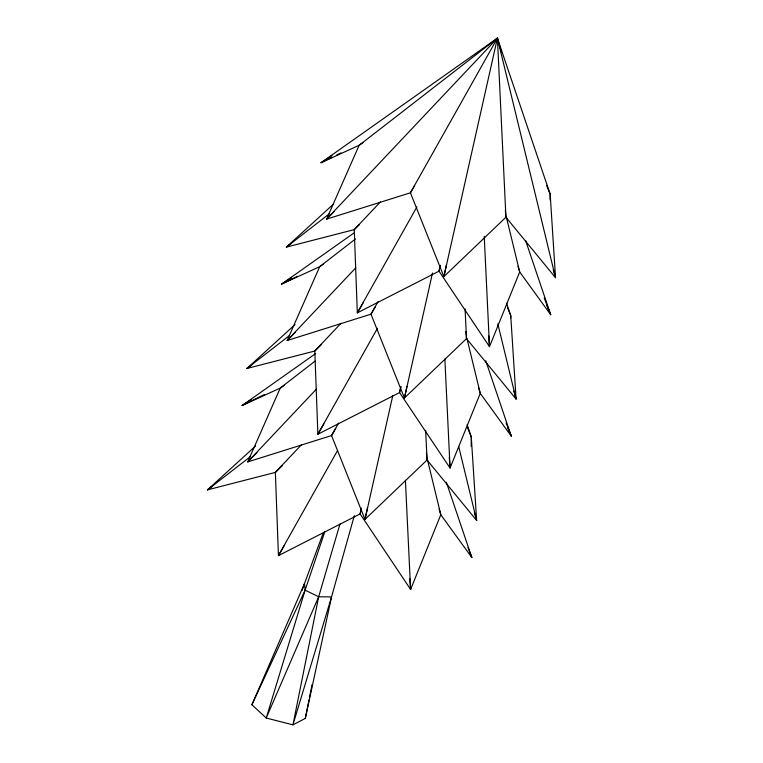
<?xml version="1.0" encoding="UTF-8"?>
<svg xmlns="http://www.w3.org/2000/svg" width="763" height="763" viewBox="0 0 763 763"><rect width="100%" height="100%" fill="white"/><g stroke="black" fill="none" stroke-linecap="round" stroke-linejoin="round"><path stroke-width="1.14" d="M471.191 446.384L471.286 436.941L467.118 424.59M510.705 317.913L510.733 315.558L506.556 303.207M550.113 200.068L550.171 194.164L497.409 38.15L320.965 162.748L359.135 145.294L363.064 142.586M323.035 533.518L304.475 583.628L251.895 704.735L266.23 718.021L292.944 724.85L305.314 718.403L309.034 699.776M309.501 697.449L312.057 684.649M339.974 524.009L318.667 596.78L292.944 724.85L331.552 596.904L354.337 515.616M305.314 718.403L331.552 596.904L318.667 596.78L305.124 590.142L304.475 583.628L302.11 590.371M361.376 508.12L360.126 513.947L410.608 589.437L440.804 514.729L427.366 459.336M367.528 507.757L365 519.393L331.543 435.568L338.543 423.112M406.975 386.374L404.438 398L370.98 314.184L377.99 301.728M446.412 264.99L443.885 276.616L410.427 192.801L497.409 38.15L501.348 51.884M361.166 509.312L360.126 513.947L278.438 555.617L275.367 472.402L301.528 444.686M392.802 395.53L365 519.393L427.061 460.013L425.649 430.361M432.507 272.982L404.438 398L466.498 338.619L465.087 308.977M495.635 39.733L497.409 38.15L443.885 276.616L505.936 217.236L497.409 38.15L359.135 145.294L326.593 219.134L410.427 192.801L414.643 185.619M324.876 531.544L305.124 590.142L266.23 718.021L318.667 596.78M251.895 704.735L305.124 590.142M416.922 206.887L357.322 312.849L439.011 271.17L440.308 265.39L439.011 271.17L489.493 346.66L519.689 271.962L506.25 216.558M377.475 328.271L317.875 434.233L399.564 392.554L400.861 386.774L399.564 392.554L450.056 468.053L480.251 393.346L466.813 337.952M337.456 450.695L278.438 555.617L284.418 545.316M363.302 302.549L357.322 312.849L354.251 229.634L380.413 201.918M323.855 423.932L317.875 434.233L314.814 351.018L340.966 323.302M375.205 307.003L370.98 314.184L287.155 340.527L319.697 266.678L355.444 238.981M335.768 428.396L331.543 435.568L247.717 461.911L280.259 388.062L315.062 361.099M505.354 210.111L505.936 217.236L555.531 277.713L497.409 38.15L326.593 219.134L334.175 211.561M355.806 267.784L287.155 340.527L295.577 332.105M316.368 389.168L247.717 461.911L256.978 452.65M359.363 224.646L354.251 229.634L286.354 247.107L333.565 204.036M321.633 344.361L314.814 351.018L246.907 368.491L294.995 324.628M282.186 465.754L275.367 472.402L207.469 489.875L255.557 446.012M329.492 213.678L286.354 247.107L291.18 243.655M289.12 335.787L246.907 368.491L251.742 365.048M250.617 456.446L207.469 489.875L212.295 486.432M354.232 232.791L281.518 284.132L319.697 266.678L323.617 263.969M315.758 353.488L242.081 405.525L280.259 388.062L284.179 385.363M331.991 155.709L320.965 162.748L331.524 157.55M291.552 277.742L281.518 284.132L297.37 276.34M251.103 399.764L242.081 405.525L264.265 394.614M336.807 154.956L341.032 152.877M546.546 304.847L550.705 314.738L519.689 271.962L518.001 266.277M507.567 427.337L511.258 436.121L480.251 393.346L478.563 387.661M469.512 552.021L471.82 557.515L440.804 514.729L439.116 509.055M546.566 185.361L550.171 194.164L555.531 277.713L553.28 269.692M507.576 307.851L510.733 315.558L516.093 399.097L466.498 338.619L465.916 331.495M467.233 427.042L471.286 436.941L476.646 520.48L427.061 460.013L426.469 452.879M544.238 298.104L550.705 314.738L525.602 240.526M506.088 422.816L511.258 436.121L485.783 360.785M467.948 547.529L471.82 557.515L446.336 482.178M513.842 391.085L516.093 399.097L497.838 323.874M474.395 512.469L476.646 520.48L458.677 446.412M488.73 335.978L489.493 346.66L484.238 236.387M449.283 457.371L450.056 468.053L444.858 358.963M409.845 578.755L410.608 589.437L405.411 480.347M497.409 38.15L497.438 40.506"/></g></svg>
